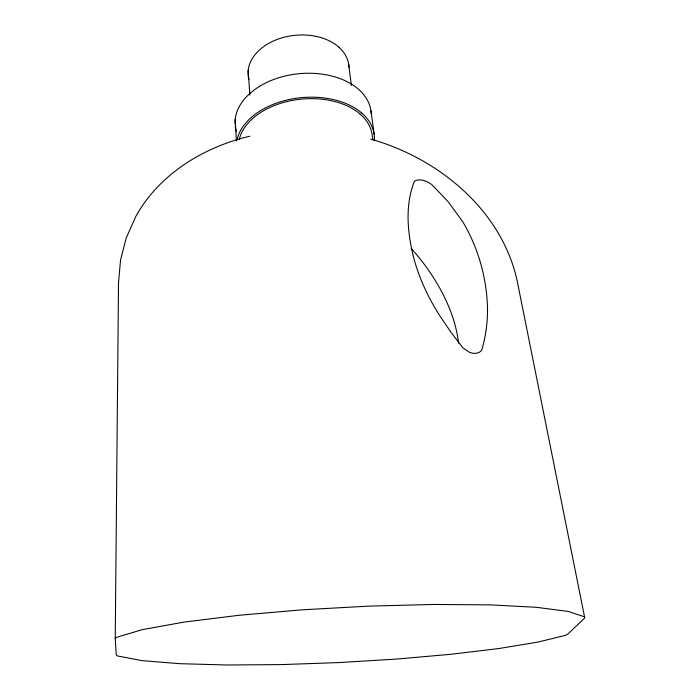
<?xml version="1.0" encoding="UTF-8"?>
<svg xmlns="http://www.w3.org/2000/svg" width="700" height="700" viewBox="0 0 700 700"><rect width="100%" height="100%" fill="white"/><g stroke="black" fill="none" stroke-linecap="round" stroke-linejoin="round"><path stroke-width="1.05" d="M370.755 139.125C438.76 158.287 502.442 210.56 517.423 282.109L584.762 617.977L567.534 634.331L565.233 635.416L537.644 642.154L498.671 648.567L450.73 654.308L396.559 659.067L339.124 662.567L281.592 664.597L227.316 665L179.725 663.679L142.161 660.642L117.696 655.996L116.253 655.025L115.237 638.496L118.51 282.791L120.566 259.971L126.175 238.123L135.739 216.597C158.987 174.282 203.7 146.991 249.839 136.229M115.237 638.496L116.62 637.298L142.345 629.633L184.117 622.09L238.892 615.291L302.251 609.822L368.891 606.121L433.326 604.45L490.525 604.887L536.454 607.311L568.312 611.441L584.666 616.91M411.162 248.439C421.26 259.438 430.036 271.591 437.631 284.436C448.149 302.461 456.12 322.332 458.579 343.166M370.983 110.871L374.15 134.19M372.838 139.869L372.111 134.496A67.9 43.575 -5.5 0 0 359.774 113.803M348.661 64.111L351.374 85.496M248.185 70.271L249.83 95.06M235.191 119.446L236.416 140.857M361.515 112.822A68.976 44.284 -5.5 0 0 261.214 110.259A69.965 44.896 -5.5 0 0 237.011 140.035M259.481 86.371A68.058 44.87 -5.5 0 1 358.435 89.206A69.046 45.5 -5.5 0 1 371.254 114.091M339.019 47.303A50.4 35.035 -5.5 0 0 266.306 44.817A51.135 35.525 -5.5 0 0 248.885 79.494M338.993 47.32A51.144 35.534 -5.5 0 1 348.95 67.174M361.48 112.84A69.974 44.914 -5.5 0 1 374.334 140.577M236.303 131.232A69.038 45.482 -5.5 0 1 235.226 125.956M235.06 123.786A69.038 45.482 -5.5 0 1 259.507 86.389M359.809 113.785A66.92 42.962 -5.5 0 0 262.588 111.317A67.882 43.558 -5.5 0 0 239.295 139.204M487.506 307.939C487.716 322.341 485.765 336.691 481.6 350.481L479.325 352.319L476.359 353.273A14.884 10.771 44.2 0 1 469.332 352.249L462.779 347.725L451.29 332.684L440.93 317.529A200.235 141.689 37 0 1 413.359 256.436C407.382 231.928 404.898 205.1 414.461 181.151C420.096 178.071 427.201 181.143 431.918 184.713L447.93 201.451L462.499 221.322C478.126 247.424 486.675 277.55 487.506 307.939"/></g></svg>
